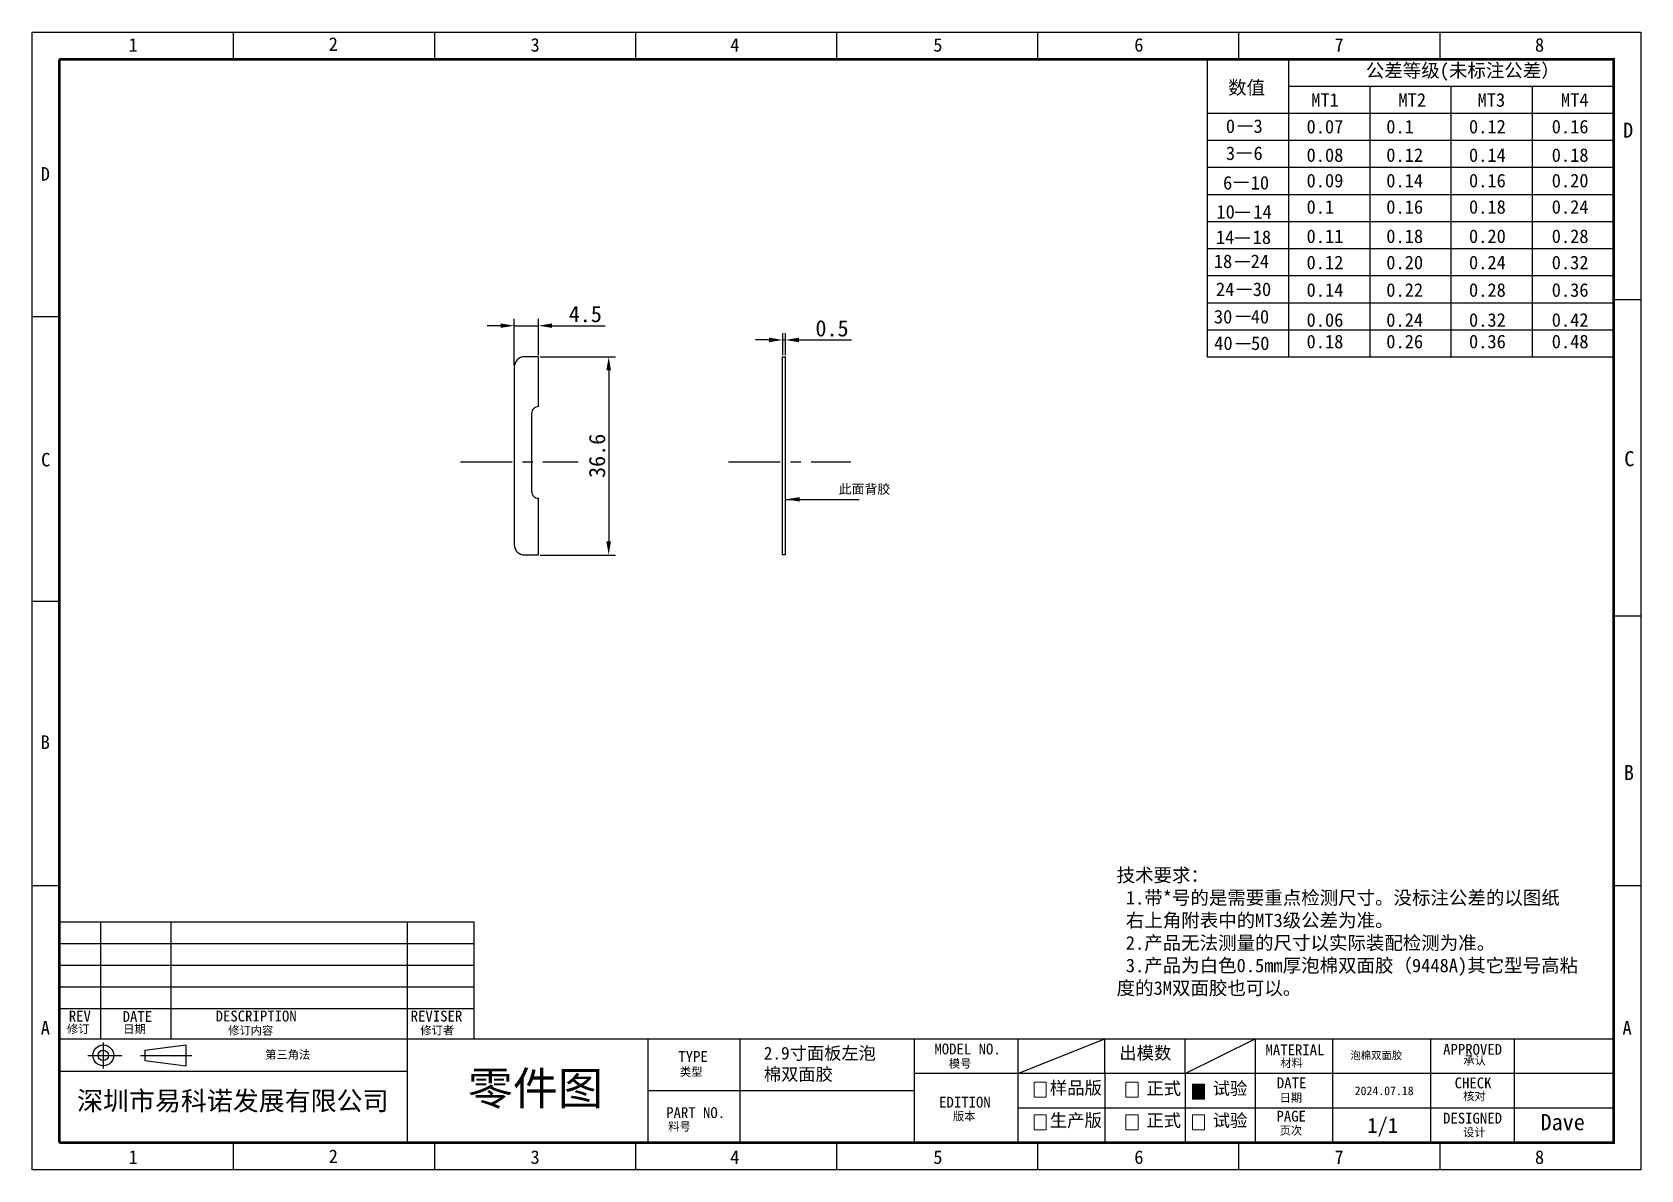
# Model space of a CAD drawing. Header units: millimetres. Extents: x 16822 to 17119, y 29551 to 29761.
import ezdxf
from ezdxf.enums import TextEntityAlignment as Align

# ---------------------------------------------------------------- set-up
doc = ezdxf.new("R2010")
doc.units = ezdxf.units.MM
doc.header["$PDMODE"] = 2
doc.linetypes.add('CENTER', pattern=[50.8, 31.75, -6.35, 6.35, -6.35])
doc.layers.add('dim', color=3, linetype='Continuous')
doc.layers.add('title bar', color=7, linetype='Continuous')
doc.styles.get("Standard").update_dxf_attribs({"font": ''})
doc.styles.add('style3', font='')
doc.styles.add('宝明', font='')
doc.styles.get('Standard').set_extended_font_data('SimSun')
doc.styles.get('style3').set_extended_font_data('SimSun')
doc.styles.get('宝明').set_extended_font_data('SimHei')
doc.dimstyles.new('ISO-25', dxfattribs={"dimtxt": 3, "dimasz": 2.5, "dimexe": 1.25, "dimexo": 0.3, "dimtad": 1, "dimdsep": 46, "dimtxsty": 'Standard', "dimcen": 2.5, "dimclrd": 5, "dimclre": 5, "dimadec": 0, "dimazin": 0, "dimtfac": 1, "dimtmove": 0, "dimatfit": 3, "dimfxl": 1, "dimarcsym": 0})

# ---------------------------------------------------------------- blocks, each defined once
blk = doc.blocks.new('*D6')
at = {"color": 5, "lineweight": -2}
for p, q in [((16915.7, 29700.61), (16929.6, 29700.61)), ((16928.35, 29698.11), (16928.35, 29666.51)), ((16915.7, 29664.01), (16929.6, 29664.01))]:
    blk.add_line(p, q, dxfattribs=at)
at = {"color": 5}
for points in [[(16927.93, 29698.11), (16928.76, 29698.11), (16928.35, 29700.61)], [(16927.93, 29666.51), (16928.76, 29666.51), (16928.35, 29664.01)]]:
    blk.add_solid(points, dxfattribs=at)
at = {"layer": 'Defpoints', "color": 0}
for p in [(16915.4, 29700.61), (16915.4, 29664.01), (16928.35, 29664.01)]:
    blk.add_point(p, dxfattribs=at)
at = {"color": 0, "insert": (16926.22, 29682.31), "char_height": 3, "attachment_point": 5, "rotation": 90}
blk.add_mtext('36.6', dxfattribs=at)
blk = doc.blocks.new('*D7')
at = {"color": 5, "lineweight": -2}
for p, q in [((16908.4, 29706.34), (16905.9, 29706.34)), ((16910.9, 29698.96), (16910.9, 29707.59)), ((16910.9, 29706.34), (16915.4, 29706.34)), ((16915.4, 29700.91), (16915.4, 29707.59)), ((16917.9, 29706.34), (16927.67, 29706.34))]:
    blk.add_line(p, q, dxfattribs=at)
at = {"color": 5}
for points in [[(16908.4, 29706.76), (16908.4, 29705.93), (16910.9, 29706.34)], [(16917.9, 29706.76), (16917.9, 29705.93), (16915.4, 29706.34)]]:
    blk.add_solid(points, dxfattribs=at)
at = {"layer": 'Defpoints', "color": 0}
for p in [(16915.4, 29706.34), (16915.4, 29700.61), (16910.9, 29698.66)]:
    blk.add_point(p, dxfattribs=at)
at = {"color": 0, "insert": (16924.03, 29708.47), "char_height": 3, "attachment_point": 5}
blk.add_mtext('4.5', dxfattribs=at)
blk = doc.blocks.new('*D8')
at = {"color": 5, "lineweight": -2}
for p, q in [((16957.97, 29703.71), (16955.47, 29703.71)), ((16960.47, 29700.91), (16960.47, 29704.96)), ((16960.47, 29703.71), (16960.97, 29703.71)), ((16960.97, 29700.91), (16960.97, 29704.96)), ((16963.47, 29703.71), (16973.19, 29703.71))]:
    blk.add_line(p, q, dxfattribs=at)
at = {"color": 5}
for points in [[(16957.97, 29704.13), (16957.97, 29703.29), (16960.47, 29703.71)], [(16963.47, 29704.13), (16963.47, 29703.29), (16960.97, 29703.71)]]:
    blk.add_solid(points, dxfattribs=at)
at = {"layer": 'Defpoints', "color": 0}
for p in [(16960.97, 29703.71), (16960.47, 29700.61), (16960.97, 29700.61)]:
    blk.add_point(p, dxfattribs=at)
at = {"color": 0, "insert": (16969.58, 29705.84), "char_height": 3, "attachment_point": 5}
blk.add_mtext('0.5', dxfattribs=at)

msp = doc.modelspace()

# ---------------------------------------------------------------- hatches: boundary and pattern name
msp.add_hatch(color=256).paths.add_polyline_path([(17036.108, 29563.585), (17038.345, 29563.585), (17038.345, 29566.357), (17036.108, 29566.357)])

# ---------------------------------------------------------------- linework, layer by layer
for p, q in [((17038.908, 29700.518), (17038.908, 29755.518)), ((17053.908, 29700.518), (17053.908, 29755.518)), ((17113.908, 29750.518), (17053.908, 29750.518)), ((17068.908, 29700.518), (17068.908, 29750.518)), ((17083.908, 29700.518), (17083.908, 29750.518)), ((17098.908, 29700.518), (17098.908, 29750.518)), ((17113.908, 29745.518), (17038.908, 29745.518)), ((17044.51, 29743.237), (17047.237, 29743.237)), ((17113.908, 29740.518), (17038.908, 29740.518)), ((17113.908, 29735.518), (17038.908, 29735.518)), ((17044.313, 29738.233), (17047.04, 29738.233)), ((17043.77, 29732.841), (17046.498, 29732.841)), ((17113.908, 29730.518), (17038.908, 29730.518)), ((17044.016, 29727.264), (17046.744, 29727.264)), ((17113.908, 29725.518), (17038.908, 29725.518)), ((17043.969, 29722.528), (17046.696, 29722.528)), ((17113.908, 29720.518), (17038.908, 29720.518)), ((17044.016, 29718.186), (17046.744, 29718.186)), ((17113.908, 29715.518), (17038.908, 29715.518)), ((17044.328, 29713.098), (17047.055, 29713.098)), ((17113.908, 29710.518), (17038.908, 29710.518)), ((17044.131, 29708.077), (17046.858, 29708.077)), ((17113.908, 29705.518), (17038.908, 29705.518)), ((17044.112, 29703.07), (17046.84, 29703.07)), ((16960.469, 29700.611), (16960.969, 29700.611)), ((17113.908, 29700.518), (17038.908, 29700.518)), ((16960.969, 29664.011), (16960.469, 29664.011))]:
    msp.add_line(p, q)
at = {"color": 7, "linetype": 'Continuous'}
for p, q in [((16915.4, 29700.611), (16912.85, 29700.611)), ((16915.4, 29691.396), (16915.4, 29700.611)), ((16960.469, 29664.011), (16960.469, 29700.611)), ((16960.969, 29664.011), (16960.969, 29700.611)), ((16910.9, 29698.661), (16910.9, 29665.961)), ((16914.15, 29675.697), (16914.15, 29690.197)), ((16915.4, 29664.011), (16915.4, 29674.498)), ((16912.85, 29664.011), (16915.4, 29664.011))]:
    msp.add_line(p, q, dxfattribs=at)
at = {"color": 6, "linetype": 'CENTER', "ltscale": 0.3}
for p, q in [((16900.981, 29681.22), (16922.737, 29681.22)), ((16950.493, 29681.22), (16973.06, 29681.22))]:
    msp.add_line(p, q, dxfattribs=at)
at = {"color": 1}
for p, q in [((17003.871, 29568.32), (17019.946, 29574.719)), ((17034.81, 29568.32), (17047.718, 29574.719))]:
    msp.add_line(p, q, dxfattribs=at)
at = {"color": 7}
for p, q in [((17019.946, 29568.32), (17019.946, 29574.719)), ((17019.946, 29568.32), (17019.946, 29555.52)), ((17034.81, 29568.32), (17034.81, 29555.52)), ((17047.718, 29561.92), (17003.871, 29561.92))]:
    msp.add_line(p, q, dxfattribs=at)
at = {"color": 7, "linetype": 'Continuous'}
for centre, radius, start, end in [((16912.85, 29698.661), 1.95, 90, 180), ((16915.35, 29690.197), 1.2, 87.61198, 180), ((16915.35, 29675.697), 1.2, 180, 272.38802), ((16912.85, 29665.961), 1.95, 180, 270)]:
    msp.add_arc(centre, radius, start, end, dxfattribs=at)
at = {"layer": 'dim', "color": 0, "lineweight": 18}
for points in [[(17006.899, 29563.917), (17009.145, 29563.917), (17009.145, 29566.688), (17006.899, 29566.688)], [(17023.845, 29563.915), (17026.082, 29563.915), (17026.082, 29566.687), (17023.845, 29566.687)], [(17036.108, 29563.585), (17038.345, 29563.585), (17038.345, 29566.357), (17036.108, 29566.357)], [(17006.899, 29557.923), (17009.145, 29557.923), (17009.145, 29560.695), (17006.899, 29560.695)], [(17023.845, 29557.923), (17026.082, 29557.923), (17026.082, 29560.695), (17023.845, 29560.695)], [(17036.108, 29557.91), (17038.345, 29557.91), (17038.345, 29560.682), (17036.108, 29560.682)]]:
    msp.add_lwpolyline(points, close=True, dxfattribs=at)
at = {"layer": 'title bar', "color": 0}
for p, q in [((16821.91, 29550.52), (16821.91, 29760.518)), ((16821.91, 29760.518), (17118.908, 29760.518)), ((16859.034, 29760.518), (16859.034, 29755.518)), ((16896.159, 29760.518), (16896.159, 29755.518)), ((16933.284, 29760.518), (16933.284, 29755.518)), ((16970.409, 29760.518), (16970.409, 29755.518)), ((17007.534, 29760.518), (17007.534, 29755.518)), ((17044.658, 29760.518), (17044.658, 29755.518)), ((17081.783, 29760.518), (17081.783, 29755.518)), ((17118.908, 29760.518), (17118.908, 29550.52)), ((16826.91, 29755.518), (17113.908, 29755.518)), ((17113.908, 29755.518), (17113.908, 29555.52)), ((17113.969, 29711.143), (17118.908, 29711.143)), ((16821.91, 29708.019), (16826.91, 29708.019)), ((16821.91, 29655.519), (16826.91, 29655.519)), ((17113.969, 29652.81), (17118.908, 29652.81)), ((16821.91, 29603.019), (16826.91, 29603.019)), ((17113.908, 29603.019), (17118.908, 29603.019)), ((16826.91, 29596.316), (16903.46, 29596.316)), ((16834.526, 29596.316), (16834.526, 29574.719)), ((16847.525, 29596.316), (16847.525, 29574.719)), ((16891.131, 29596.316), (16891.131, 29574.719)), ((16903.46, 29596.316), (16903.46, 29574.719)), ((16826.91, 29592.316), (16903.46, 29592.316)), ((16826.91, 29592.316), (16903.46, 29592.316)), ((16826.91, 29588.316), (16903.46, 29588.316)), ((16826.91, 29584.316), (16903.46, 29584.316)), ((16826.91, 29580.316), (16903.46, 29580.316)), ((16826.91, 29574.719), (17113.908, 29574.719)), ((16835.043, 29574.05), (16835.043, 29569.239)), ((16842.736, 29572.605), (16850.263, 29573.565)), ((16842.736, 29572.605), (16842.736, 29570.685)), ((16850.263, 29573.565), (16850.263, 29569.725)), ((16891.131, 29574.719), (16891.131, 29555.52)), ((16935.552, 29574.719), (16935.552, 29555.52)), ((16952.552, 29574.719), (16952.552, 29555.52)), ((16984.752, 29574.719), (16984.752, 29555.52)), ((17003.871, 29574.719), (17003.871, 29555.52)), ((17034.81, 29568.32), (17034.81, 29574.719)), ((17047.718, 29574.719), (17047.718, 29555.52)), ((17061.97, 29574.719), (17061.97, 29555.52)), ((17080.073, 29574.719), (17080.073, 29555.52)), ((17095.52, 29574.719), (17095.52, 29555.52)), ((16832.168, 29571.645), (16838.433, 29571.645)), ((16841.89, 29571.645), (16851.363, 29571.645)), ((16842.736, 29570.685), (16850.263, 29569.725)), ((16891.131, 29568.656), (16826.91, 29568.656)), ((17113.908, 29568.32), (16984.752, 29568.32)), ((16984.752, 29565.12), (16935.552, 29565.12)), ((17113.908, 29561.92), (17047.718, 29561.92)), ((16859.034, 29555.52), (16859.034, 29550.52)), ((16896.159, 29555.52), (16896.159, 29550.52)), ((16933.284, 29555.52), (16933.284, 29550.52)), ((16970.409, 29555.52), (16970.409, 29550.52)), ((17113.908, 29555.52), (17006.73, 29555.52)), ((17007.534, 29555.52), (17007.534, 29550.52)), ((17044.658, 29555.52), (17044.658, 29550.52)), ((17081.783, 29555.52), (17081.783, 29550.52)), ((17118.908, 29550.52), (16821.91, 29550.52))]:
    msp.add_line(p, q, dxfattribs=at)
at = {"layer": 'title bar', "color": 0, "const_width": 0.5}
for points in [[(16826.91, 29755.518), (16826.91, 29555.52)], [(16826.91, 29555.52), (17113.908, 29555.52), (17113.908, 29755.518), (16826.91, 29755.518)]]:
    msp.add_lwpolyline(points, dxfattribs=at)
at = {"layer": 'title bar', "color": 0}
for radius in [1.92, 0.96]:
    msp.add_circle((16835.043, 29571.645), radius, dxfattribs=at)

# ---------------------------------------------------------------- texts
at = {"char_height": 2.5, "attachment_point": 1}
for s, insert, width in [('公差等级(未标注公差）', (17068.138, 29754.703), 37.59192), ('数值', (17042.709, 29751.541), 14.3973), ('MT1', (17058.052, 29749.256), 15), ('MT2', (17074.153, 29749.256), 15), ('MT3', (17088.767, 29749.256), 15), ('MT4', (17104.158, 29749.256), 15), ('0  3', (17042.298, 29744.422), 9.59553), ('3  6', (17042.298, 29739.419), 9.59553), ('6  10', (17041.779, 29733.968), 14.8531), ('10  14', (17040.55, 29728.61), 17.36704), ('14  18', (17040.447, 29723.927), 15.61442), ('18  24', (17040.067, 29719.473), 15.61442), ('24  30', (17040.461, 29714.312), 15.61442), ('30  40', (17040.083, 29709.252), 15.61442), ('40  50', (17040.144, 29704.354), 15.61442), ('技术要求：\\P 1.带*号的是需要重点检测尺寸。没标注公差的以图纸     右上角附表中的MT3级公差为准。\\P 2.产品无法测量的尺寸以实际装配检测为准。\\P 3.产品为白色0.5mm厚泡棉双面胶（9448A)其它型号高粘度的3M双面胶也可以。\\P  ', (17022.125, 29606.165), 86.83527)]:
    msp.add_mtext(s, dxfattribs=dict(at, insert=insert, width=width))
for s, insert in [('0.07', (17057.192, 29744.337)), ('0.1', (17071.912, 29744.337)), ('0.12', (17087.183, 29744.337)), ('0.16', (17102.454, 29744.337)), ('0.08', (17057.192, 29739.083)), ('0.12', (17071.912, 29739.083)), ('0.14', (17087.183, 29739.083)), ('0.18', (17102.454, 29739.083)), ('0.09', (17057.192, 29734.377)), ('0.14', (17071.912, 29734.377)), ('0.16', (17087.183, 29734.377)), ('0.20', (17102.454, 29734.377)), ('0.1', (17057.192, 29729.515)), ('0.16', (17071.912, 29729.515)), ('0.18', (17087.183, 29729.515)), ('0.24', (17102.454, 29729.515)), ('0.11', (17057.192, 29724.103)), ('0.18', (17071.912, 29724.103)), ('0.20', (17087.183, 29724.103)), ('0.28', (17102.454, 29724.103)), ('0.12', (17057.192, 29719.257)), ('0.20', (17071.912, 29719.257)), ('0.24', (17087.183, 29719.257)), ('0.32', (17102.454, 29719.257)), ('0.14', (17057.192, 29714.177)), ('0.22', (17071.912, 29714.177)), ('0.28', (17087.183, 29714.177)), ('0.36', (17102.454, 29714.177)), ('0.06', (17057.192, 29708.648)), ('0.24', (17071.912, 29708.648)), ('0.32', (17087.183, 29708.648)), ('0.42', (17102.454, 29708.648)), ('0.18', (17057.192, 29704.668)), ('0.26', (17071.912, 29704.668)), ('0.36', (17087.183, 29704.668)), ('0.48', (17102.454, 29704.668))]:
    msp.add_mtext(s, dxfattribs=dict(at, insert=insert))
at = {"attachment_point": 1, "style": 'style3'}
for s, width, insert, char_height in [('此面背胶', 16.19314, (16970.818, 29677.064), 1.7453), ('2.9寸面板左泡棉双面胶', 21.83475, (16956.992, 29573.218), 2.33487)]:
    msp.add_mtext_dynamic_manual_height_columns(s, width=width, gutter_width=3.088, heights=[0], dxfattribs=dict(at, insert=insert, char_height=char_height))
at = {"color": 1, "attachment_point": 1, "style": 'style3'}
for s, width, insert, char_height in [('泡棉双面胶', 20.73693, (17065.275, 29572.339), 1.4057), ('2024.07.18', 19.05171, (17066.078, 29565.909), 1.6015)]:
    msp.add_mtext_dynamic_manual_height_columns(s, width=width, gutter_width=3.088, heights=[0], dxfattribs=dict(at, insert=insert, char_height=char_height))
at = {"color": 1, "insert": (17100.401, 29560.826), "char_height": 2.9999, "attachment_point": 1, "style": 'style3'}
msp.add_mtext('Dave', dxfattribs=at)
at = {"layer": 'title bar', "color": 0, "style": '宝明'}
for s, height, p in [('1', 2.5, (16839.686, 29756.92)), ('2', 2.5, (16876.652, 29757.068)), ('3', 2.5, (16913.914, 29756.92)), ('4', 2.5, (16950.789, 29756.92)), ('5', 2.5, (16988.273, 29756.92)), ('6', 2.5, (17025.386, 29756.92)), ('7', 2.5, (17062.351, 29756.92)), ('8', 2.5, (17099.36, 29756.92)), ('D', 2.778, (17115.62, 29741.048)), ('D', 2.5, (16823.487, 29733.108)), ('C', 2.5, (16823.557, 29680.354)), ('C', 2.778, (17115.834, 29680.404)), ('B', 2.5, (16823.487, 29628.213)), ('B', 2.778, (17115.755, 29622.469)), ('REV', 2, (16828.672, 29577.896)), ('DATE', 2, (16838.61, 29577.825)), ('DESCRIPTION', 1.99999, (16855.779, 29577.901)), ('REVISER', 2, (16891.798, 29577.896)), ('A', 2.5, (16823.487, 29575.478)), ('A', 2.5, (17115.516, 29575.478)), ('1', 2.5, (16839.686, 29551.61)), ('2', 2.5, (16876.652, 29551.758)), ('3', 2.5, (16913.914, 29551.61)), ('4', 2.5, (16950.789, 29551.61)), ('5', 2.5, (16988.273, 29551.61)), ('6', 2.5, (17025.386, 29551.61)), ('7', 2.5, (17062.351, 29551.61)), ('8', 2.5, (17099.36, 29551.61))]:
    msp.add_text(s, height=height, dxfattribs=at).set_placement(p)
at = {"layer": 'title bar', "color": 0, "linetype": 'Continuous', "style": '宝明'}
for s, p in [('修订', (16828.32, 29575.762)), ('日期', (16838.737, 29575.726)), ('修订内容', (16858.095, 29575.475)), ('修订者', (16893.573, 29575.509)), ('第三角法', (16864.934, 29571.014)), ('类型', (16941.505, 29567.852)), ('模号', (16991.152, 29569.366)), ('材料', (17052.351, 29569.48)), ('承认', (17086.135, 29569.941)), ('日期', (17052.217, 29563.078)), ('核对', (17086.097, 29563.358)), ('版本', (16991.893, 29559.639)), ('料号', (16939.346, 29557.742)), ('页次', (17052.223, 29556.994)), ('设计', (17086.097, 29556.674))]:
    msp.add_text(s, height=1.5247, dxfattribs=at).set_placement(p)
at = {"layer": 'title bar', "color": 0, "style": '宝明'}
for s, p in [('TYPE', (16943.926, 29571.442)), ('MODEL NO.', (16994.609, 29572.828)), ('PART NO.', (16944.404, 29561.081))]:
    msp.add_text(s, height=2, dxfattribs=at).set_placement(p, align=Align.MIDDLE)
for s, height, p in [('MATERIAL', 2, (17055.053, 29571.666)), ('APPROVED', 2, (17087.845, 29571.755)), ('DATE', 2, (17054.429, 29565.567)), ('CHECK', 2, (17087.935, 29565.559)), ('EDITION', 2, (16994.12, 29562.006)), ('PAGE', 2, (17054.356, 29559.424)), ('1/1', 2.8, (17071.245, 29557.316)), ('DESIGNED', 2, (17087.834, 29559.062))]:
    msp.add_text(s, height=height, dxfattribs=at).set_placement(p, align=Align.CENTER)
at = {"layer": 'title bar', "color": 7, "lineweight": 18, "insert": (17022.623, 29573.263), "char_height": 2.34718, "width": 12.72909, "attachment_point": 1, "style": '宝明'}
msp.add_mtext('{\\fSimSun|b0|i0|c134|p54;出模数}', dxfattribs=at)
at = {"layer": 'title bar', "color": 0, "attachment_point": 1, "style": '宝明'}
for s, insert, char_height, width in [('{\\fSimSun|b0|i0|c134|p54;零件图}', (16902.338, 29568.612), 6.09881, 100.69589), ('{\\fSimSun|b0|i0|c134|p54;深圳市易科诺发展有限公司}', (16830.195, 29565.012), 3.51292, 76.92324)]:
    msp.add_mtext(s, dxfattribs=dict(at, insert=insert, char_height=char_height, width=width))
at = {"layer": 'title bar', "color": 0, "lineweight": 18, "char_height": 2.34718, "width": 12.72909, "attachment_point": 1, "style": '宝明'}
for s, insert in [('{\\fSimSun|b0|i0|c134|p54;样品版}', (17009.79, 29566.822)), ('{\\fSimSun|b0|i0|c134|p54;正式}', (17027.618, 29566.722)), ('{\\fSimSun|b0|i0|c134|p54;试验}', (17039.862, 29566.708)), ('{\\fSimSun|b0|i0|c134|p54;生产版}', (17009.79, 29560.829)), ('{\\fSimSun|b0|i0|c134|p54;正式}', (17027.618, 29560.829)), ('{\\fSimSun|b0|i0|c134|p54;试验}', (17039.862, 29560.816))]:
    msp.add_mtext(s, dxfattribs=dict(at, insert=insert))

# ---------------------------------------------------------------- dimensions: what is measured, and where the dimension line sits
for base, p1, p2, picture, middle in [((16915.4, 29706.344), (16910.9, 29698.661), (16915.4, 29700.611), '*D7', (16924.034, 29708.469)), ((16960.969, 29703.71), (16960.469, 29700.611), (16960.969, 29700.611), '*D8', (16969.577, 29705.835))]:
    dim = msp.add_linear_dim(base=base, p1=p1, p2=p2, dimstyle='ISO-25')
    dim.commit()
    dim.dimension.update_dxf_attribs({"geometry": picture, "text_midpoint": middle})
dim = msp.add_linear_dim(base=(16928.345, 29664.011), p1=(16915.4, 29700.611), p2=(16915.4, 29664.011), angle=90, dimstyle='ISO-25')
dim.commit()
dim.dimension.update_dxf_attribs({"geometry": '*D6', "text_midpoint": (16926.22, 29682.311)})

# ---------------------------------------------------------------- leaders
msp.add_leader([(16961.086, 29674.285), (16974.611, 29674.285)], dimstyle='ISO-25', override={"dimgap": 0.625, "dimtad": 0})

doc.saveas('drawing.dxf')
